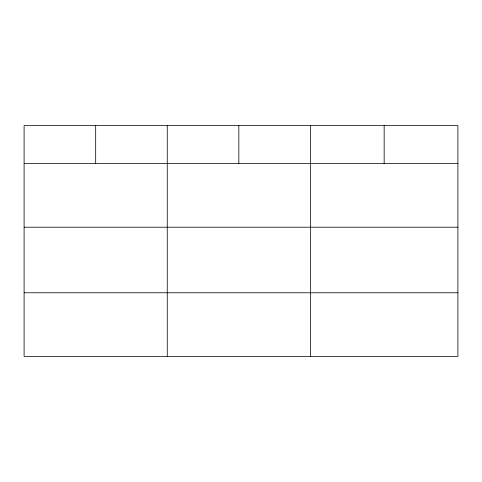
<?xml version="1.0" encoding="UTF-8"?>
<svg xmlns="http://www.w3.org/2000/svg" width="482" height="482" viewBox="0 0 482 482"><rect width="100%" height="100%" fill="white"/><g stroke="black" fill="none" stroke-linecap="round" stroke-linejoin="round"><path stroke-width="0.72" d="M457.9 227.203L457.9 125.597L24.1 125.597L24.1 356.403L457.9 356.403L457.9 227.203L24.1 227.203M24.1 163.573L457.9 163.573M24.1 292.767L457.9 292.767M384.154 125.597L384.154 163.573M310.408 125.597L310.408 356.403M238.831 125.597L238.831 163.573M167.254 125.597L167.254 356.403M95.677 125.597L95.677 163.573"/></g></svg>
